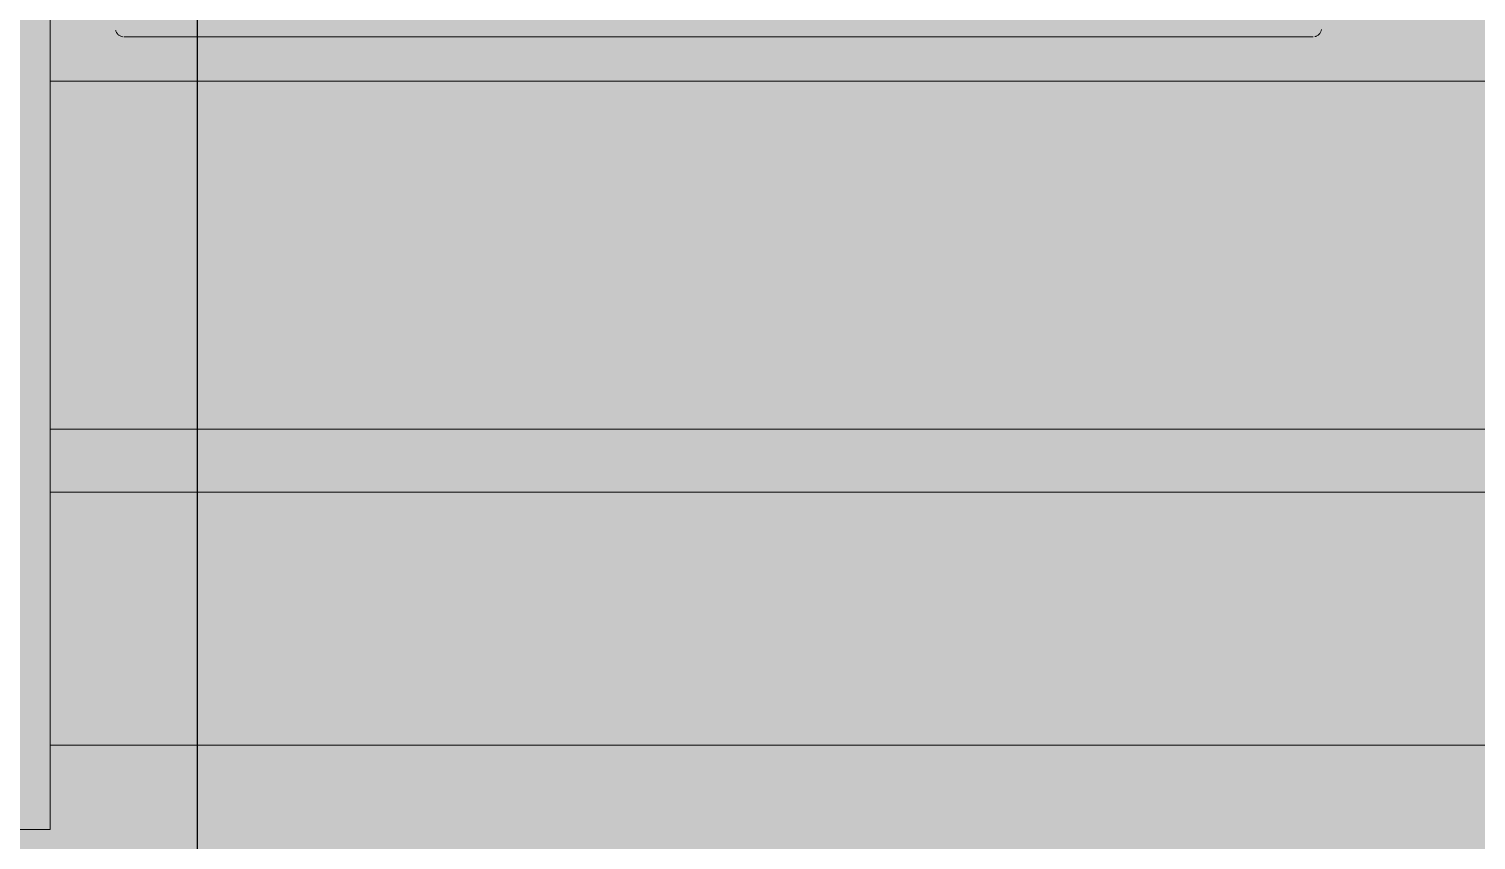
# Model space of a CAD drawing. Header units: centimetres. Extents: x 405564 to 502064, y 46284 to 60634.
# Drawn here: x 484527.75 to 484553.48, y 56054.85 to 56069.27 of the extents above; entities that cross this region are included whole.
import ezdxf

# ---------------------------------------------------------------- set-up
doc = ezdxf.new("R2010")
doc.units = ezdxf.units.CM
doc.layers.get('0').update_dxf_attribs({"color": 8, "lineweight": 9})
doc.layers.add('0-KRCN-MİMARİ-220526', color=8, linetype='Continuous', lineweight=9)
doc.layers.add('Visible (ISO)', color=8, linetype='Continuous', lineweight=18)
doc.layers.add('AS_NOT_MIMARI', color=8, linetype='Continuous')
doc.layers.add('AS_TAV', color=8, linetype='Continuous')

# ---------------------------------------------------------------- blocks, each defined once
blk = doc.blocks.new('A$Cdfb98813')
h = blk.add_hatch()
h.set_pattern_fill('ANGLE', color=256)
h.set_pattern_definition([(0, (-482318.783, -59032.118), (0, 6.985), [5.08, -1.905]), (90, (-482318.783, -59032.118), (-6.985, 4e-16), [5.08, -1.905])])
h.paths.add_polyline_path([(2235.139, -683), (325.139, -683), (325.139, -933.015), (2235.139, -933.015)])
h.paths.add_polyline_path([(800, -700), (900, -700), (900, -800), (800, -800)], flags=16)
h.paths.add_polyline_path([(1700, -700), (1800, -700), (1800, -800), (1700, -800)], flags=16)
at = {"layer": 'AS_TAV'}
blk.add_lwpolyline([(681.002, -762.716), (621.002, -762.716), (621.002, -882.25), (681.002, -882.25)], close=True, dxfattribs=at)
at = {"layer": 'Visible (ISO)'}
for p, q in [((678.377, -722.029), (678.377, -777.529)), ((684.415, -763.428), (679.69, -763.428)), ((684.419, -763.425), (684.415, -763.428)), ((696.111, -763.425), (684.419, -763.425)), ((696.114, -763.428), (696.111, -763.425)), ((700.839, -763.428), (696.114, -763.428)), ((722.627, -764.216), (678.377, -764.216)), ((722.627, -770.404), (678.377, -770.404)), ((678.377, -771.529), (722.627, -771.529)), ((678.377, -776.029), (727.127, -776.029)), ((677.627, -777.529), (678.377, -777.529))]:
    blk.add_line(p, q, dxfattribs=at)
at = {"layer": 'Visible (ISO)', "extrusion": (0, 0, -1)}
for centre, major_axis, ratio, start_param, end_param in [((684.415, -763.39), (0, 0.0375), 0.017453, 3.124143, 3.141593), ((696.114, -763.39), (0, 0.0376), 0.017445, 3.141597, 3.159038)]:
    blk.add_ellipse(centre, major_axis=major_axis, ratio=ratio, start_param=start_param, end_param=end_param, dxfattribs=at)
at = {"layer": 'Visible (ISO)'}
for points, knots in [([(679.544, -763.313), (679.545, -763.317), (679.547, -763.321), (679.553, -763.341), (679.561, -763.356), (679.575, -763.374), (679.579, -763.379), (679.584, -763.384)], [0.0468143, 0.0468143, 0.0468143, 0.0468143, 0.0640547, 0.0640547, 0.1292123, 0.1292123, 0.1564698, 0.1564698, 0.1564698, 0.1564698]), ([(700.945, -763.384), (700.956, -763.373), (700.966, -763.359), (700.98, -763.331), (700.985, -763.315), (700.988, -763.298), (700.988, -763.298), (700.988, -763.298)], [0, 0, 0, 0, 0.0640331, 0.0640331, 0.1291766, 0.1291766, 0.1298892, 0.1298892, 0.1298892, 0.1298892]), ([(679.584, -763.384), (679.596, -763.395), (679.609, -763.405), (679.638, -763.419), (679.654, -763.424), (679.67, -763.427), (679.67, -763.427), (679.67, -763.427)], [0, 0, 0, 0, 0.0640331, 0.0640331, 0.1291766, 0.1291766, 0.1298888, 0.1298888, 0.1298888, 0.1298888]), ([(700.874, -763.424), (700.878, -763.423), (700.882, -763.422), (700.902, -763.415), (700.917, -763.407), (700.935, -763.393), (700.94, -763.389), (700.945, -763.384)], [0.0468147, 0.0468147, 0.0468147, 0.0468147, 0.0640547, 0.0640547, 0.1292123, 0.1292123, 0.1564698, 0.1564698, 0.1564698, 0.1564698])]:
    blk.add_open_spline(points, degree=3, knots=knots, dxfattribs=at)
blk = doc.blocks.new('A$C6A10306C')
at = {"layer": 'AS_NOT_MIMARI'}
blk.add_blockref('A$Cdfb98813', (13285.68, -3801.454), dxfattribs=at)

msp = doc.modelspace()

# ---------------------------------------------------------------- block references
at = {"layer": '0-KRCN-MİMARİ-220526'}
msp.add_blockref('A$C6A10306C', (470564.066, 60634.016), dxfattribs=at)

doc.saveas('drawing.dxf')
